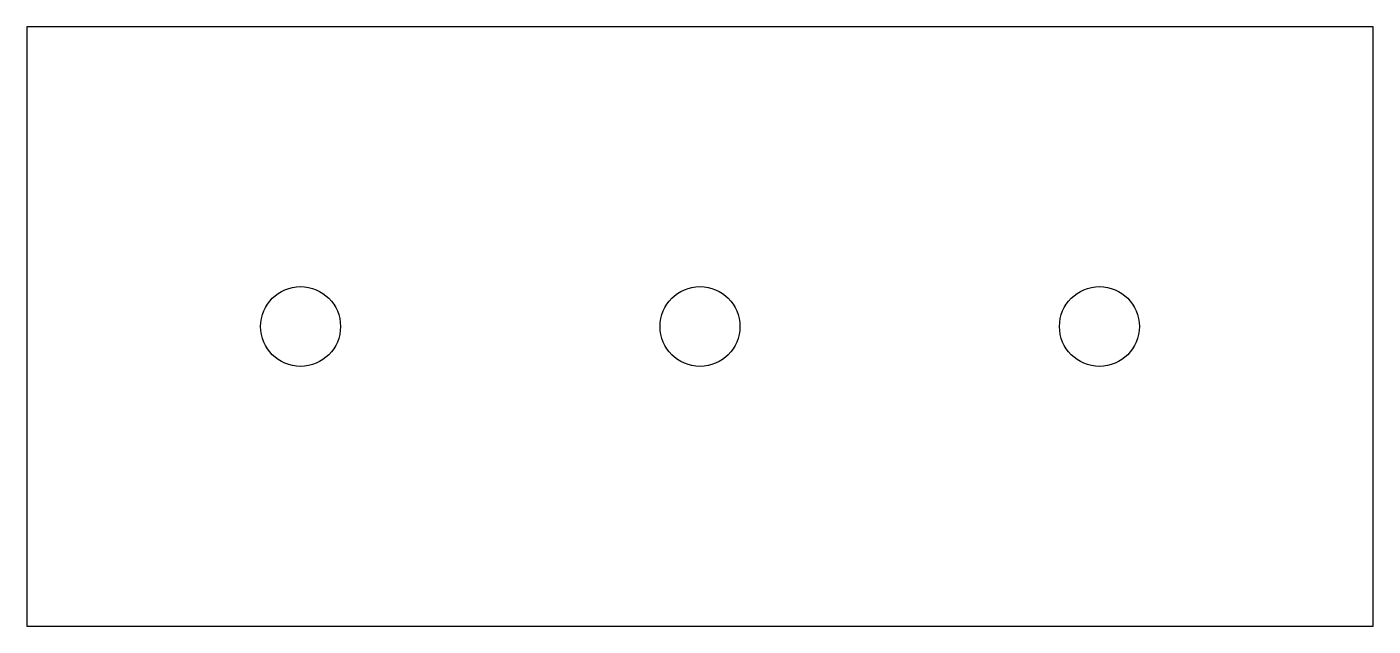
# Model space of a CAD drawing. Extents: x -0.169 to 0.169, y -0.075 to 0.075.
import ezdxf

# ---------------------------------------------------------------- set-up
doc = ezdxf.new("R2010")
doc.units = 0
doc.header["$MEASUREMENT"] = 0
doc.layers.add('CAD', color=7, linetype='CONTINUOUS')

msp = doc.modelspace()

# ---------------------------------------------------------------- linework, layer by layer
at = {"layer": 'CAD', "color": 5, "linetype": 'CONTINUOUS'}
for p, q in [((0.1685, 0.075), (-0.1685, 0.075)), ((-0.1685, 0.075), (-0.1685, -0.075)), ((0.1685, -0.075), (0.1685, 0.075)), ((-0.1685, -0.075), (0.1685, -0.075))]:
    msp.add_line(p, q, dxfattribs=at)
for centre in [(-0.1, 0), (0, 0), (0.1, 0)]:
    msp.add_circle(centre, 0.01, dxfattribs=at)

doc.saveas('drawing.dxf')
